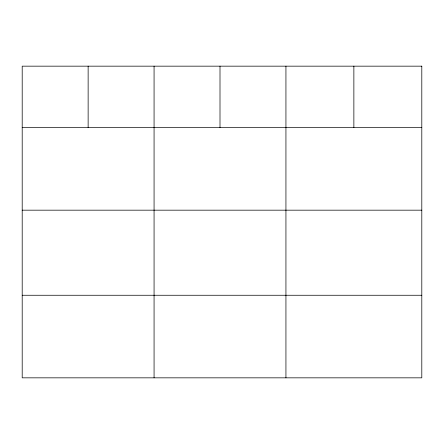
<?xml version="1.0" encoding="UTF-8"?>
<svg xmlns="http://www.w3.org/2000/svg" width="444" height="444" viewBox="0 0 444 444"><rect width="100%" height="100%" fill="white"/><g stroke="black" fill="none" stroke-linecap="round" stroke-linejoin="round"><path stroke-width="0.67" d="M22.2 127.595L421.8 127.595M22.2 210.173L421.8 210.173M22.2 295.26L421.8 295.26M353.868 66.162L353.868 127.595M285.936 66.162L285.936 377.838M220.002 66.162L220.002 127.595M154.068 66.162L154.068 377.838M88.134 66.162L88.134 127.595M421.8 66.162L22.2 66.162L22.2 377.838L421.8 377.838L421.8 66.162"/></g></svg>
